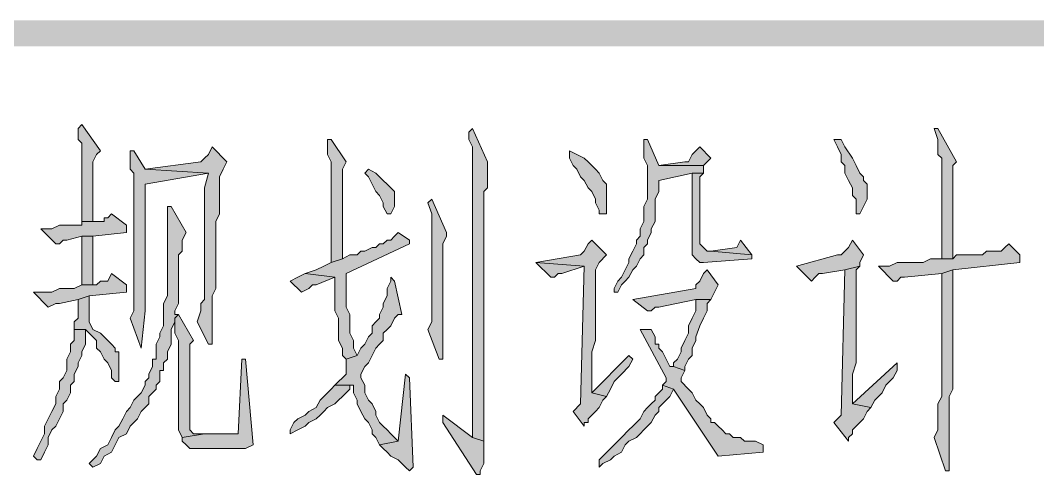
# Model space of a CAD drawing. Header units: millimetres. Extents: x 24 to 410, y 10 to 282.
# Drawn here: x 42.31 to 53.88, y 16.93 to 22.1 of the extents above; entities that cross this region are included whole.
import ezdxf

# ---------------------------------------------------------------- set-up
doc = ezdxf.new("R2010")
doc.units = ezdxf.units.MM

msp = doc.modelspace()

# ---------------------------------------------------------------- hatches: boundary and pattern name
h = msp.add_hatch(color=256)
h.dxf.hatch_style = 2
h.paths.add_polyline_path([(30.098965, 22.098), (30.098965, 21.801667), (410.082965, 22.098)])
h = msp.add_hatch(color=256)
h.dxf.hatch_style = 2
h.paths.add_polyline_path([(30.098965, 21.801667), (410.082965, 22.098), (410.082965, 21.801667)])
h = msp.add_hatch(color=256)
h.dxf.hatch_style = 2
h.paths.add_polyline_path([(43.010667, 20.912667), (42.968333, 20.870333), (42.968333, 20.743333), (43.010667, 20.701), (43.010667, 19.812), (43.137667, 19.812), (43.137667, 20.489333), (43.18, 20.574), (43.222333, 20.616333)])
h = msp.add_hatch(color=256)
h.dxf.hatch_style = 2
h.paths.add_polyline_path([(47.455667, 20.870333), (47.413333, 20.828), (47.413333, 20.743333), (47.455667, 20.658667), (47.455667, 17.356667), (47.582667, 17.314333), (47.582667, 18.838333), (47.582667, 18.965333), (47.582667, 20.150667), (47.625, 20.193), (47.625, 20.489333)])
h = msp.add_hatch(color=256)
h.dxf.hatch_style = 2
h.paths.add_polyline_path([(52.747333, 20.870333), (52.705, 20.870333), (52.747333, 20.743333), (52.747333, 20.574), (52.789667, 20.531667), (52.789667, 19.388667), (52.916667, 19.388667), (52.916667, 19.558), (52.916667, 19.685), (52.916667, 20.447), (52.959, 20.489333)])
h = msp.add_hatch(color=256)
h.dxf.hatch_style = 2
h.paths.add_polyline_path([(45.847, 20.743333), (45.804667, 20.743333), (45.804667, 20.658667), (45.804667, 20.574), (45.847, 20.489333), (45.847, 19.346333), (45.974, 19.388667), (45.974, 19.685), (45.974, 19.812), (45.974, 20.404667), (46.016333, 20.489333)])
h = msp.add_hatch(color=256)
h.dxf.hatch_style = 2
h.paths.add_polyline_path([(49.445333, 20.743333), (49.403, 20.743333), (49.403, 20.616333), (49.403, 20.531667), (49.445333, 20.447), (49.445333, 20.066), (49.403, 19.981333), (49.403, 19.812), (49.360667, 19.727333), (49.360667, 19.642667), (49.318333, 19.600333), (49.318333, 19.558), (49.276, 19.473333), (49.233667, 19.388667), (49.233667, 19.346333), (49.191333, 19.261667), (49.149, 19.177), (49.106667, 19.134667), (49.064333, 19.05), (49.064333, 19.007667), (49.106667, 19.007667), (49.149, 19.092333), (49.191333, 19.134667), (49.233667, 19.177), (49.276, 19.261667), (49.318333, 19.304), (49.360667, 19.388667), (49.403, 19.431), (49.403, 19.515667), (49.445333, 19.558), (49.445333, 19.600333), (49.487667, 19.685), (49.487667, 19.727333), (49.53, 19.812), (49.53, 20.066), (49.572333, 20.150667), (49.572333, 20.277667), (49.953333, 20.362333), (50.080333, 20.362333), (50.080333, 20.447), (49.572333, 20.447)])
h = msp.add_hatch(color=256)
h.dxf.hatch_style = 2
h.paths.add_polyline_path([(51.646667, 20.743333), (51.562, 20.743333), (51.604333, 20.658667), (51.646667, 20.574), (51.646667, 20.489333), (51.689, 20.447), (51.689, 20.362333), (51.731333, 20.277667), (51.773667, 20.193), (51.773667, 20.108333), (51.816, 20.066), (51.816, 19.896667), (51.858333, 19.896667), (51.900667, 19.981333), (51.943, 20.066), (51.943, 20.235333), (51.900667, 20.277667), (51.900667, 20.32), (51.858333, 20.362333), (51.816, 20.447), (51.773667, 20.531667), (51.689, 20.658667)])
h = msp.add_hatch(color=256)
h.dxf.hatch_style = 2
h.paths.add_polyline_path([(43.603333, 20.616333), (43.561, 20.616333), (43.561, 20.489333), (43.561, 20.404667), (43.603333, 20.362333), (43.603333, 18.796), (43.561, 18.711333), (43.688, 18.372667), (43.730333, 18.796), (43.730333, 20.235333), (44.45, 20.362333), (43.730333, 20.404667)])
h = msp.add_hatch(color=256)
h.dxf.hatch_style = 2
h.paths.add_polyline_path([(44.492333, 20.658667), (44.45, 20.574), (44.407667, 20.531667), (44.365333, 20.489333), (43.730333, 20.404667), (44.45, 20.362333), (44.407667, 20.193), (44.407667, 18.923), (44.365333, 18.880667), (44.365333, 18.796), (44.323, 18.669), (44.45, 18.415), (44.492333, 18.415), (44.492333, 18.457333), (44.492333, 18.965333), (44.534667, 19.05), (44.534667, 19.812), (44.577, 19.896667), (44.577, 20.32), (44.619333, 20.404667), (44.661667, 20.489333)])
h = msp.add_hatch(color=256)
h.dxf.hatch_style = 2
h.paths.add_polyline_path([(48.556333, 20.616333), (48.556333, 20.531667), (48.598667, 20.447), (48.641, 20.404667), (48.683333, 20.32), (48.725667, 20.277667), (48.768, 20.193), (48.810333, 20.150667), (48.852667, 20.066), (48.852667, 20.023667), (48.895, 19.939), (48.895, 19.896667), (48.979667, 19.896667), (48.979667, 20.235333), (48.937333, 20.277667), (48.895, 20.362333), (48.852667, 20.404667), (48.810333, 20.447), (48.768, 20.489333), (48.725667, 20.531667), (48.641, 20.574)])
h = msp.add_hatch(color=256)
h.dxf.hatch_style = 2
h.paths.add_polyline_path([(50.038, 20.658667), (49.995667, 20.616333), (49.953333, 20.574), (49.911, 20.489333), (49.868667, 20.489333), (49.572333, 20.447), (50.080333, 20.447), (50.165, 20.531667)])
h = msp.add_hatch(color=256)
h.dxf.hatch_style = 2
h.paths.add_polyline_path([(46.270333, 20.404667), (46.228, 20.362333), (46.270333, 20.32), (46.312667, 20.235333), (46.355, 20.150667), (46.397333, 20.108333), (46.439667, 20.023667), (46.439667, 19.981333), (46.482, 19.896667), (46.524333, 19.896667), (46.566667, 19.981333), (46.566667, 20.150667), (46.524333, 20.193), (46.482, 20.235333), (46.439667, 20.277667), (46.355, 20.362333)])
h = msp.add_hatch(color=256)
h.dxf.hatch_style = 2
h.paths.add_polyline_path([(50.080333, 20.362333), (49.953333, 20.362333), (49.953333, 19.600333), (49.953333, 19.431), (49.995667, 19.388667), (50.038, 19.346333), (50.080333, 19.346333), (50.630667, 19.388667), (50.630667, 19.431), (50.165, 19.473333), (50.122667, 19.473333), (50.080333, 19.515667), (50.038, 19.558), (50.038, 20.32)])
h = msp.add_hatch(color=256)
h.dxf.hatch_style = 2
h.paths.add_polyline_path([(46.99, 20.066), (46.947667, 20.023667), (46.99, 19.896667), (46.99, 18.669), (46.947667, 18.584333), (47.074667, 18.245667), (47.117, 18.245667), (47.117, 18.288), (47.117, 18.372667), (47.117, 18.457333), (47.117, 19.558), (47.159333, 19.642667), (47.159333, 19.685)])
h = msp.add_hatch(color=256)
h.dxf.hatch_style = 2
h.paths.add_polyline_path([(44.026667, 19.981333), (43.984333, 19.981333), (43.984333, 19.939), (43.984333, 18.965333), (43.942, 18.880667), (43.942, 18.626667), (43.899667, 18.542), (43.899667, 18.499667), (43.857333, 18.415), (43.857333, 18.245667), (43.815, 18.245667), (43.815, 18.203333), (43.815, 18.161), (43.772667, 18.076333), (43.772667, 18.034), (43.730333, 17.991667), (43.730333, 17.949333), (43.688, 17.864667), (43.645667, 17.822333), (43.603333, 17.78), (43.561, 17.695333), (43.518667, 17.653), (43.476333, 17.568333), (43.434, 17.483667), (43.391667, 17.441333), (43.349333, 17.356667), (43.307, 17.272), (43.222333, 17.229667), (43.18, 17.145), (43.095333, 17.060333), (43.137667, 17.018), (43.222333, 17.060333), (43.264667, 17.145), (43.349333, 17.187333), (43.391667, 17.272), (43.434, 17.356667), (43.518667, 17.399), (43.561, 17.483667), (43.603333, 17.526), (43.645667, 17.568333), (43.688, 17.653), (43.730333, 17.695333), (43.772667, 17.737667), (43.772667, 17.822333), (43.815, 17.864667), (43.857333, 17.907), (43.857333, 17.949333), (43.899667, 17.991667), (43.899667, 18.118667), (43.942, 18.118667), (43.942, 18.203333), (43.984333, 18.245667), (43.984333, 18.330333), (44.026667, 18.415), (44.026667, 18.584333), (44.069, 18.669), (44.069, 18.711333), (44.111333, 18.753667), (44.069, 18.753667), (44.069, 18.796), (44.111333, 18.880667), (44.111333, 19.431), (44.153667, 19.473333), (44.153667, 19.600333), (44.196, 19.685)])
h = msp.add_hatch(color=256)
h.dxf.hatch_style = 2
h.paths.add_polyline_path([(43.349333, 19.896667), (43.307, 19.854333), (43.264667, 19.854333), (43.264667, 19.812), (43.010667, 19.812), (43.010667, 19.769667), (42.756667, 19.769667), (42.672, 19.727333), (42.545, 19.727333), (42.714333, 19.558), (42.756667, 19.558), (42.799, 19.600333), (42.841333, 19.600333), (43.010667, 19.642667), (43.137667, 19.642667), (43.518667, 19.685), (43.518667, 19.769667)])
h = msp.add_hatch(color=256)
h.dxf.hatch_style = 2
h.paths.add_polyline_path([(46.609, 19.685), (46.566667, 19.642667), (46.524333, 19.600333), (46.482, 19.600333), (46.439667, 19.558), (46.397333, 19.558), (46.355, 19.515667), (46.312667, 19.515667), (46.228, 19.473333), (46.185667, 19.473333), (46.143333, 19.431), (46.058667, 19.431), (45.974, 19.388667), (45.847, 19.346333), (45.762333, 19.304), (45.677667, 19.261667), (45.550667, 19.219333), (45.889333, 19.177), (45.889333, 19.05), (45.889333, 18.965333), (45.889333, 18.796), (45.931667, 18.711333), (45.931667, 18.457333), (45.974, 18.372667), (45.974, 18.288), (46.016333, 18.245667), (46.143333, 18.288), (46.101, 18.372667), (46.101, 18.457333), (46.058667, 18.542), (46.058667, 18.753667), (46.016333, 18.838333), (46.016333, 19.219333), (46.736, 19.558), (46.736, 19.600333)])
h = msp.add_hatch(color=256)
h.dxf.hatch_style = 2
h.paths.add_polyline_path([(43.137667, 19.642667), (43.010667, 19.642667), (43.010667, 19.600333), (43.010667, 19.092333), (43.137667, 19.092333)])
h = msp.add_hatch(color=256)
h.dxf.hatch_style = 2
h.paths.add_polyline_path([(48.810333, 19.600333), (48.768, 19.558), (48.725667, 19.473333), (48.683333, 19.431), (48.175333, 19.346333), (48.725667, 19.304), (48.683333, 17.737667), (48.598667, 17.653), (48.725667, 17.483667), (48.725667, 17.526), (48.768, 17.526), (48.768, 17.568333), (48.810333, 17.610667), (48.852667, 17.653), (48.895, 17.695333), (48.937333, 17.78), (48.979667, 17.822333), (48.810333, 17.864667), (48.810333, 18.330333), (48.852667, 18.457333), (48.852667, 18.542), (48.852667, 18.669), (48.852667, 19.261667), (48.895, 19.346333), (48.979667, 19.431)])
h = msp.add_hatch(color=256)
h.dxf.hatch_style = 2
h.paths.add_polyline_path([(50.503667, 19.600333), (50.461333, 19.515667), (50.165, 19.473333), (50.630667, 19.431)])
h = msp.add_hatch(color=256)
h.dxf.hatch_style = 2
h.paths.add_polyline_path([(51.773667, 19.600333), (51.731333, 19.515667), (51.689, 19.473333), (51.646667, 19.431), (51.604333, 19.431), (51.138667, 19.304), (51.308, 19.134667), (51.350333, 19.177), (51.392667, 19.219333), (51.435, 19.219333), (51.689, 19.261667), (51.858333, 19.304), (51.858333, 19.346333), (51.900667, 19.431)])
h = msp.add_hatch(color=256)
h.dxf.hatch_style = 2
h.paths.add_polyline_path([(53.551667, 19.558), (53.509333, 19.515667), (53.467, 19.473333), (53.297667, 19.473333), (53.255333, 19.431), (52.959, 19.431), (52.916667, 19.388667), (52.662667, 19.388667), (52.578, 19.346333), (52.281667, 19.346333), (52.197, 19.304), (52.07, 19.304), (52.239333, 19.134667), (52.281667, 19.134667), (52.324, 19.177), (52.366333, 19.177), (52.789667, 19.219333), (52.916667, 19.261667), (53.678667, 19.346333), (53.678667, 19.431)])
h = msp.add_hatch(color=256)
h.dxf.hatch_style = 2
h.paths.add_polyline_path([(48.175369, 19.346333), (48.344702, 19.177), (48.387035, 19.177), (48.429369, 19.219333), (48.471702, 19.219333), (48.725702, 19.304)])
h = msp.add_hatch(color=256)
h.dxf.hatch_style = 2
h.paths.add_polyline_path([(43.349333, 19.219333), (43.307, 19.134667), (43.222333, 19.134667), (43.18, 19.092333), (43.010667, 19.092333), (42.926, 19.05), (42.756667, 19.05), (42.672, 19.007667), (42.460333, 19.007667), (42.629667, 18.838333), (42.714333, 18.880667), (42.756667, 18.880667), (42.968333, 18.923), (43.095333, 18.965333), (43.518667, 19.007667), (43.518667, 19.092333)])
h = msp.add_hatch(color=256)
h.dxf.hatch_style = 2
h.paths.add_polyline_path([(45.550667, 19.219333), (45.466, 19.177), (45.381333, 19.134667), (45.508333, 19.007667), (45.593, 19.05), (45.635333, 19.092333), (45.677667, 19.092333), (45.889333, 19.177)])
h = msp.add_hatch(color=256)
h.dxf.hatch_style = 2
h.paths.add_polyline_path([(50.122667, 19.261667), (50.080333, 19.219333), (50.038, 19.134667), (49.995667, 19.092333), (49.995667, 19.05), (49.276, 18.923), (49.445333, 18.796), (49.487667, 18.796), (49.53, 18.838333), (49.572333, 18.838333), (49.995667, 18.923), (50.165, 18.923), (50.207333, 19.007667), (50.249667, 19.092333)])
h = msp.add_hatch(color=256)
h.dxf.hatch_style = 2
h.paths.add_polyline_path([(51.858333, 19.304), (51.689, 19.261667), (51.646667, 17.610667), (51.562, 17.526), (51.731333, 17.314333), (51.731333, 17.356667), (51.773667, 17.399), (51.773667, 17.441333), (51.816, 17.483667), (51.858333, 17.526), (51.900667, 17.568333), (51.943, 17.653), (51.985333, 17.695333), (51.773667, 17.737667), (51.773667, 18.076333), (51.816, 18.203333), (51.816, 18.838333), (51.816, 18.923), (51.816, 19.261667)])
h = msp.add_hatch(color=256)
h.dxf.hatch_style = 2
h.paths.add_polyline_path([(52.916667, 19.261667), (52.789667, 19.219333), (52.789667, 17.822333), (52.747333, 17.737667), (52.747333, 17.441333), (52.705, 17.356667), (52.832, 16.975667), (52.874333, 16.975667), (52.874333, 17.822333), (52.916667, 17.907)])
h = msp.add_hatch(color=256)
h.dxf.hatch_style = 2
h.paths.add_polyline_path([(46.524333, 19.177), (46.524333, 19.134667), (46.482, 19.05), (46.482, 18.965333), (46.439667, 18.880667), (46.439667, 18.838333), (46.397333, 18.753667), (46.397333, 18.711333), (46.355, 18.669), (46.312667, 18.626667), (46.312667, 18.542), (46.270333, 18.499667), (46.228, 18.415), (46.185667, 18.372667), (46.143333, 18.288), (46.016333, 18.245667), (46.016333, 18.076333), (45.974, 18.034), (45.931667, 17.991667), (45.889333, 17.949333), (46.101, 17.949333), (46.101, 17.864667), (46.143333, 17.78), (46.143333, 17.737667), (46.185667, 17.653), (46.228, 17.568333), (46.270333, 17.526), (46.312667, 17.441333), (46.312667, 17.399), (46.355, 17.356667), (46.397333, 17.272), (46.609, 17.314333), (46.566667, 17.356667), (46.524333, 17.399), (46.482, 17.441333), (46.439667, 17.483667), (46.397333, 17.526), (46.355, 17.610667), (46.355, 17.653), (46.312667, 17.737667), (46.270333, 17.78), (46.228, 17.864667), (46.228, 17.949333), (46.185667, 18.034), (46.185667, 18.076333), (46.228, 18.161), (46.270333, 18.203333), (46.312667, 18.288), (46.355, 18.372667), (46.397333, 18.415), (46.439667, 18.457333), (46.439667, 18.542), (46.482, 18.584333), (46.524333, 18.626667), (46.566667, 18.711333), (46.609, 18.753667), (46.651333, 18.753667), (46.566667, 19.134667)])
h = msp.add_hatch(color=256)
h.dxf.hatch_style = 2
h.paths.add_polyline_path([(43.095333, 18.965333), (42.968333, 18.923), (42.968333, 18.711333), (42.926, 18.669), (42.926, 18.584333), (43.053, 18.584333), (43.137667, 18.499667), (43.18, 18.457333), (43.18, 18.372667), (43.222333, 18.330333), (43.264667, 18.245667), (43.307, 18.203333), (43.349333, 18.118667), (43.349333, 18.034), (43.391667, 17.991667), (43.434, 17.991667), (43.434, 18.076333), (43.434, 18.330333), (43.391667, 18.330333), (43.391667, 18.372667), (43.349333, 18.415), (43.307, 18.457333), (43.222333, 18.542), (43.137667, 18.584333), (43.095333, 18.669)])
h = msp.add_hatch(color=256)
h.dxf.hatch_style = 2
h.paths.add_polyline_path([(50.165, 18.923), (49.995667, 18.923), (49.995667, 18.880667), (49.995667, 18.796), (49.953333, 18.711333), (49.911, 18.626667), (49.911, 18.542), (49.868667, 18.457333), (49.826333, 18.372667), (49.826333, 18.330333), (49.784, 18.245667), (49.741667, 18.203333), (49.741667, 18.161), (49.868667, 18.118667), (49.868667, 18.161), (49.911, 18.245667), (49.953333, 18.288), (49.953333, 18.372667), (49.995667, 18.457333), (49.995667, 18.499667), (50.038, 18.626667), (50.080333, 18.711333), (50.122667, 18.796), (50.122667, 18.880667)])
h = msp.add_hatch(color=256)
h.dxf.hatch_style = 2
h.paths.add_polyline_path([(44.111333, 18.753667), (44.069, 18.711333), (44.069, 18.542), (44.111333, 18.457333), (44.111333, 17.441333), (44.153667, 17.356667), (44.407667, 17.399), (44.280667, 17.399), (44.238333, 17.441333), (44.238333, 18.288), (44.238333, 18.330333), (44.238333, 18.415), (44.280667, 18.457333)])
h = msp.add_hatch(color=256)
h.dxf.hatch_style = 2
h.paths.add_polyline_path([(42.926035, 18.584333), (42.926035, 18.457333), (42.883702, 18.415), (42.883702, 18.330333), (42.841369, 18.245667), (42.841369, 18.118667), (42.799035, 18.034), (42.756702, 17.991667), (42.756702, 17.907), (42.714369, 17.822333), (42.714369, 17.737667), (42.672035, 17.653), (42.629702, 17.568333), (42.587369, 17.483667), (42.587369, 17.399), (42.545035, 17.314333), (42.502702, 17.229667), (42.460369, 17.145), (42.502702, 17.102667), (42.545035, 17.102667), (42.587369, 17.187333), (42.629702, 17.272), (42.629702, 17.356667), (42.672035, 17.441333), (42.714369, 17.483667), (42.756702, 17.568333), (42.799035, 17.653), (42.799035, 17.737667), (42.841369, 17.78), (42.883702, 17.864667), (42.883702, 17.949333), (42.926035, 17.991667), (42.926035, 18.076333), (42.968369, 18.161), (42.968369, 18.203333), (43.010702, 18.288), (43.010702, 18.330333), (43.053035, 18.415), (43.053035, 18.584333)])
h = msp.add_hatch(color=256)
h.dxf.hatch_style = 2
h.paths.add_polyline_path([(49.487667, 18.584333), (49.360667, 18.584333), (49.657, 18.034), (49.657, 17.991667), (49.614667, 17.949333), (49.741667, 17.907), (50.249667, 17.145), (50.757667, 17.187333), (50.757667, 17.272), (50.673, 17.314333), (50.546, 17.314333), (50.503667, 17.356667), (50.419, 17.356667), (50.376667, 17.399), (50.334333, 17.399), (50.292, 17.441333), (50.249667, 17.483667), (50.207333, 17.526), (50.165, 17.526), (50.165, 17.568333), (50.122667, 17.610667), (50.080333, 17.695333), (50.038, 17.737667), (49.995667, 17.78), (49.953333, 17.864667), (49.911, 17.907), (49.826333, 17.991667), (49.826333, 18.034), (49.868667, 18.118667), (49.741667, 18.161), (49.699333, 18.161), (49.657, 18.245667), (49.614667, 18.330333), (49.572333, 18.372667), (49.572333, 18.415), (49.53, 18.415), (49.53, 18.499667)])
h = msp.add_hatch(color=256)
h.dxf.hatch_style = 2
h.paths.add_polyline_path([(49.233702, 18.288), (48.810369, 17.864667), (48.979702, 17.822333), (49.022035, 17.907), (49.064369, 17.991667), (49.149035, 18.076333), (49.233702, 18.161), (49.276035, 18.245667)])
h = msp.add_hatch(color=256)
h.dxf.hatch_style = 2
h.paths.add_polyline_path([(44.873333, 18.245667), (44.831, 18.245667), (44.788667, 17.399), (44.407667, 17.399), (44.153667, 17.356667), (44.153667, 17.314333), (44.196, 17.272), (44.238333, 17.229667), (44.873333, 17.229667), (44.958, 17.272)])
h = msp.add_hatch(color=256)
h.dxf.hatch_style = 2
h.paths.add_polyline_path([(52.281667, 18.203333), (51.773667, 17.737667), (51.985333, 17.695333), (52.027667, 17.78), (52.112333, 17.864667), (52.154667, 17.949333), (52.239333, 18.034), (52.281667, 18.118667)])
h = msp.add_hatch(color=256)
h.dxf.hatch_style = 2
h.paths.add_polyline_path([(46.693667, 18.076333), (46.609, 17.314333), (46.397333, 17.272), (46.439667, 17.229667), (46.482, 17.187333), (46.524333, 17.145), (46.609, 17.102667), (46.651333, 17.060333), (46.693667, 17.018), (46.736, 16.975667), (46.778333, 17.018), (46.736, 18.034)])
h = msp.add_hatch(color=256)
h.dxf.hatch_style = 2
h.paths.add_polyline_path([(45.889333, 17.949333), (45.847, 17.907), (45.804667, 17.864667), (45.762333, 17.822333), (45.72, 17.78), (45.677667, 17.695333), (45.593, 17.653), (45.550667, 17.610667), (45.466, 17.568333), (45.423667, 17.526), (45.381333, 17.441333), (45.381333, 17.399), (45.466, 17.441333), (45.550667, 17.483667), (45.593, 17.526), (45.677667, 17.568333), (45.72, 17.610667), (45.762333, 17.653), (45.804667, 17.695333), (45.889333, 17.737667), (45.931667, 17.78), (45.974, 17.822333), (46.016333, 17.864667), (46.058667, 17.907), (46.058667, 17.949333)])
h = msp.add_hatch(color=256)
h.dxf.hatch_style = 2
h.paths.add_polyline_path([(49.614667, 17.949333), (49.614667, 17.907), (49.572333, 17.864667), (49.53, 17.822333), (49.53, 17.78), (49.487667, 17.737667), (49.445333, 17.695333), (49.403, 17.653), (49.360667, 17.568333), (49.318333, 17.526), (49.276, 17.483667), (49.233667, 17.441333), (49.149, 17.356667), (49.106667, 17.314333), (49.064333, 17.272), (49.022, 17.229667), (48.937333, 17.145), (48.895, 17.102667), (48.895, 17.018), (48.937333, 17.060333), (49.022, 17.102667), (49.064333, 17.145), (49.149, 17.187333), (49.191333, 17.272), (49.233667, 17.314333), (49.318333, 17.356667), (49.360667, 17.399), (49.403, 17.441333), (49.445333, 17.483667), (49.487667, 17.526), (49.53, 17.610667), (49.572333, 17.653), (49.572333, 17.695333), (49.614667, 17.737667), (49.657, 17.78), (49.699333, 17.822333), (49.741667, 17.907)])
h = msp.add_hatch(color=256)
h.dxf.hatch_style = 2
h.paths.add_polyline_path([(47.117035, 17.610667), (47.117035, 17.526), (47.498035, 16.933333), (47.540369, 16.933333), (47.540369, 16.975667), (47.582702, 17.060333), (47.582702, 17.314333), (47.455702, 17.356667)])

# ---------------------------------------------------------------- linework, layer by layer
at = {"lineweight": 0}
for points in [[(43.010667, 20.912667), (42.968333, 20.870333), (42.968333, 20.743333), (43.010667, 20.701), (43.010667, 19.812), (43.137667, 19.812), (43.137667, 20.489333), (43.18, 20.574), (43.222333, 20.616333)], [(47.455667, 20.870333), (47.413333, 20.828), (47.413333, 20.743333), (47.455667, 20.658667), (47.455667, 17.356667), (47.582667, 17.314333), (47.582667, 18.838333), (47.582667, 18.965333), (47.582667, 20.150667), (47.625, 20.193), (47.625, 20.489333)], [(52.747333, 20.870333), (52.705, 20.870333), (52.747333, 20.743333), (52.747333, 20.574), (52.789667, 20.531667), (52.789667, 19.388667), (52.916667, 19.388667), (52.916667, 19.558), (52.916667, 19.685), (52.916667, 20.447), (52.959, 20.489333)], [(45.847, 20.743333), (45.804667, 20.743333), (45.804667, 20.658667), (45.804667, 20.574), (45.847, 20.489333), (45.847, 19.346333), (45.974, 19.388667), (45.974, 19.685), (45.974, 19.812), (45.974, 20.404667), (46.016333, 20.489333)], [(49.445333, 20.743333), (49.403, 20.743333), (49.403, 20.616333), (49.403, 20.531667), (49.445333, 20.447), (49.445333, 20.066), (49.403, 19.981333), (49.403, 19.812), (49.360667, 19.727333), (49.360667, 19.642667), (49.318333, 19.600333), (49.318333, 19.558), (49.276, 19.473333), (49.233667, 19.388667), (49.233667, 19.346333), (49.191333, 19.261667), (49.149, 19.177), (49.106667, 19.134667), (49.064333, 19.05), (49.064333, 19.007667), (49.106667, 19.007667), (49.149, 19.092333), (49.191333, 19.134667), (49.233667, 19.177), (49.276, 19.261667), (49.318333, 19.304), (49.360667, 19.388667), (49.403, 19.431), (49.403, 19.515667), (49.445333, 19.558), (49.445333, 19.600333), (49.487667, 19.685), (49.487667, 19.727333), (49.53, 19.812), (49.53, 20.066), (49.572333, 20.150667), (49.572333, 20.277667), (49.953333, 20.362333), (50.080333, 20.362333), (50.080333, 20.447), (49.572333, 20.447)], [(51.646667, 20.743333), (51.562, 20.743333), (51.604333, 20.658667), (51.646667, 20.574), (51.646667, 20.489333), (51.689, 20.447), (51.689, 20.362333), (51.731333, 20.277667), (51.773667, 20.193), (51.773667, 20.108333), (51.816, 20.066), (51.816, 19.896667), (51.858333, 19.896667), (51.900667, 19.981333), (51.943, 20.066), (51.943, 20.235333), (51.900667, 20.277667), (51.900667, 20.32), (51.858333, 20.362333), (51.816, 20.447), (51.773667, 20.531667), (51.689, 20.658667)], [(43.603333, 20.616333), (43.561, 20.616333), (43.561, 20.489333), (43.561, 20.404667), (43.603333, 20.362333), (43.603333, 18.796), (43.561, 18.711333), (43.688, 18.372667), (43.730333, 18.796), (43.730333, 20.235333), (44.45, 20.362333), (43.730333, 20.404667)], [(44.492333, 20.658667), (44.45, 20.574), (44.407667, 20.531667), (44.365333, 20.489333), (43.730333, 20.404667), (44.45, 20.362333), (44.407667, 20.193), (44.407667, 18.923), (44.365333, 18.880667), (44.365333, 18.796), (44.323, 18.669), (44.45, 18.415), (44.492333, 18.415), (44.492333, 18.457333), (44.492333, 18.965333), (44.534667, 19.05), (44.534667, 19.812), (44.577, 19.896667), (44.577, 20.32), (44.619333, 20.404667), (44.661667, 20.489333)], [(48.556333, 20.616333), (48.556333, 20.531667), (48.598667, 20.447), (48.641, 20.404667), (48.683333, 20.32), (48.725667, 20.277667), (48.768, 20.193), (48.810333, 20.150667), (48.852667, 20.066), (48.852667, 20.023667), (48.895, 19.939), (48.895, 19.896667), (48.979667, 19.896667), (48.979667, 20.235333), (48.937333, 20.277667), (48.895, 20.362333), (48.852667, 20.404667), (48.810333, 20.447), (48.768, 20.489333), (48.725667, 20.531667), (48.641, 20.574)], [(50.038, 20.658667), (49.995667, 20.616333), (49.953333, 20.574), (49.911, 20.489333), (49.868667, 20.489333), (49.572333, 20.447), (50.080333, 20.447), (50.165, 20.531667)], [(46.270333, 20.404667), (46.228, 20.362333), (46.270333, 20.32), (46.312667, 20.235333), (46.355, 20.150667), (46.397333, 20.108333), (46.439667, 20.023667), (46.439667, 19.981333), (46.482, 19.896667), (46.524333, 19.896667), (46.566667, 19.981333), (46.566667, 20.150667), (46.524333, 20.193), (46.482, 20.235333), (46.439667, 20.277667), (46.355, 20.362333)], [(50.080333, 20.362333), (49.953333, 20.362333), (49.953333, 19.600333), (49.953333, 19.431), (49.995667, 19.388667), (50.038, 19.346333), (50.080333, 19.346333), (50.630667, 19.388667), (50.630667, 19.431), (50.165, 19.473333), (50.122667, 19.473333), (50.080333, 19.515667), (50.038, 19.558), (50.038, 20.32)], [(46.99, 20.066), (46.947667, 20.023667), (46.99, 19.896667), (46.99, 18.669), (46.947667, 18.584333), (47.074667, 18.245667), (47.117, 18.245667), (47.117, 18.288), (47.117, 18.372667), (47.117, 18.457333), (47.117, 19.558), (47.159333, 19.642667), (47.159333, 19.685)], [(44.026667, 19.981333), (43.984333, 19.981333), (43.984333, 19.939), (43.984333, 18.965333), (43.942, 18.880667), (43.942, 18.626667), (43.899667, 18.542), (43.899667, 18.499667), (43.857333, 18.415), (43.857333, 18.245667), (43.815, 18.245667), (43.815, 18.203333), (43.815, 18.161), (43.772667, 18.076333), (43.772667, 18.034), (43.730333, 17.991667), (43.730333, 17.949333), (43.688, 17.864667), (43.645667, 17.822333), (43.603333, 17.78), (43.561, 17.695333), (43.518667, 17.653), (43.476333, 17.568333), (43.434, 17.483667), (43.391667, 17.441333), (43.349333, 17.356667), (43.307, 17.272), (43.222333, 17.229667), (43.18, 17.145), (43.095333, 17.060333), (43.137667, 17.018), (43.222333, 17.060333), (43.264667, 17.145), (43.349333, 17.187333), (43.391667, 17.272), (43.434, 17.356667), (43.518667, 17.399), (43.561, 17.483667), (43.603333, 17.526), (43.645667, 17.568333), (43.688, 17.653), (43.730333, 17.695333), (43.772667, 17.737667), (43.772667, 17.822333), (43.815, 17.864667), (43.857333, 17.907), (43.857333, 17.949333), (43.899667, 17.991667), (43.899667, 18.118667), (43.942, 18.118667), (43.942, 18.203333), (43.984333, 18.245667), (43.984333, 18.330333), (44.026667, 18.415), (44.026667, 18.584333), (44.069, 18.669), (44.069, 18.711333), (44.111333, 18.753667), (44.069, 18.753667), (44.069, 18.796), (44.111333, 18.880667), (44.111333, 19.431), (44.153667, 19.473333), (44.153667, 19.600333), (44.196, 19.685)], [(43.349333, 19.896667), (43.307, 19.854333), (43.264667, 19.854333), (43.264667, 19.812), (43.010667, 19.812), (43.010667, 19.769667), (42.756667, 19.769667), (42.672, 19.727333), (42.545, 19.727333), (42.714333, 19.558), (42.756667, 19.558), (42.799, 19.600333), (42.841333, 19.600333), (43.010667, 19.642667), (43.137667, 19.642667), (43.518667, 19.685), (43.518667, 19.769667)], [(46.609, 19.685), (46.566667, 19.642667), (46.524333, 19.600333), (46.482, 19.600333), (46.439667, 19.558), (46.397333, 19.558), (46.355, 19.515667), (46.312667, 19.515667), (46.228, 19.473333), (46.185667, 19.473333), (46.143333, 19.431), (46.058667, 19.431), (45.974, 19.388667), (45.847, 19.346333), (45.762333, 19.304), (45.677667, 19.261667), (45.550667, 19.219333), (45.889333, 19.177), (45.889333, 19.05), (45.889333, 18.965333), (45.889333, 18.796), (45.931667, 18.711333), (45.931667, 18.457333), (45.974, 18.372667), (45.974, 18.288), (46.016333, 18.245667), (46.143333, 18.288), (46.101, 18.372667), (46.101, 18.457333), (46.058667, 18.542), (46.058667, 18.753667), (46.016333, 18.838333), (46.016333, 19.219333), (46.736, 19.558), (46.736, 19.600333)], [(43.137667, 19.642667), (43.010667, 19.642667), (43.010667, 19.600333), (43.010667, 19.092333), (43.137667, 19.092333)], [(48.810333, 19.600333), (48.768, 19.558), (48.725667, 19.473333), (48.683333, 19.431), (48.175333, 19.346333), (48.725667, 19.304), (48.683333, 17.737667), (48.598667, 17.653), (48.725667, 17.483667), (48.725667, 17.526), (48.768, 17.526), (48.768, 17.568333), (48.810333, 17.610667), (48.852667, 17.653), (48.895, 17.695333), (48.937333, 17.78), (48.979667, 17.822333), (48.810333, 17.864667), (48.810333, 18.330333), (48.852667, 18.457333), (48.852667, 18.542), (48.852667, 18.669), (48.852667, 19.261667), (48.895, 19.346333), (48.979667, 19.431)], [(50.503667, 19.600333), (50.461333, 19.515667), (50.165, 19.473333), (50.630667, 19.431)], [(51.773667, 19.600333), (51.731333, 19.515667), (51.689, 19.473333), (51.646667, 19.431), (51.604333, 19.431), (51.138667, 19.304), (51.308, 19.134667), (51.350333, 19.177), (51.392667, 19.219333), (51.435, 19.219333), (51.689, 19.261667), (51.858333, 19.304), (51.858333, 19.346333), (51.900667, 19.431)], [(53.551667, 19.558), (53.509333, 19.515667), (53.467, 19.473333), (53.297667, 19.473333), (53.255333, 19.431), (52.959, 19.431), (52.916667, 19.388667), (52.662667, 19.388667), (52.578, 19.346333), (52.281667, 19.346333), (52.197, 19.304), (52.07, 19.304), (52.239333, 19.134667), (52.281667, 19.134667), (52.324, 19.177), (52.366333, 19.177), (52.789667, 19.219333), (52.916667, 19.261667), (53.678667, 19.346333), (53.678667, 19.431)], [(48.175369, 19.346333), (48.344702, 19.177), (48.387035, 19.177), (48.429369, 19.219333), (48.471702, 19.219333), (48.725702, 19.304)], [(43.349333, 19.219333), (43.307, 19.134667), (43.222333, 19.134667), (43.18, 19.092333), (43.010667, 19.092333), (42.926, 19.05), (42.756667, 19.05), (42.672, 19.007667), (42.460333, 19.007667), (42.629667, 18.838333), (42.714333, 18.880667), (42.756667, 18.880667), (42.968333, 18.923), (43.095333, 18.965333), (43.518667, 19.007667), (43.518667, 19.092333)], [(45.550667, 19.219333), (45.466, 19.177), (45.381333, 19.134667), (45.508333, 19.007667), (45.593, 19.05), (45.635333, 19.092333), (45.677667, 19.092333), (45.889333, 19.177)], [(50.122667, 19.261667), (50.080333, 19.219333), (50.038, 19.134667), (49.995667, 19.092333), (49.995667, 19.05), (49.276, 18.923), (49.445333, 18.796), (49.487667, 18.796), (49.53, 18.838333), (49.572333, 18.838333), (49.995667, 18.923), (50.165, 18.923), (50.207333, 19.007667), (50.249667, 19.092333)], [(51.858333, 19.304), (51.689, 19.261667), (51.646667, 17.610667), (51.562, 17.526), (51.731333, 17.314333), (51.731333, 17.356667), (51.773667, 17.399), (51.773667, 17.441333), (51.816, 17.483667), (51.858333, 17.526), (51.900667, 17.568333), (51.943, 17.653), (51.985333, 17.695333), (51.773667, 17.737667), (51.773667, 18.076333), (51.816, 18.203333), (51.816, 18.838333), (51.816, 18.923), (51.816, 19.261667)], [(52.916667, 19.261667), (52.789667, 19.219333), (52.789667, 17.822333), (52.747333, 17.737667), (52.747333, 17.441333), (52.705, 17.356667), (52.832, 16.975667), (52.874333, 16.975667), (52.874333, 17.822333), (52.916667, 17.907)], [(46.524333, 19.177), (46.524333, 19.134667), (46.482, 19.05), (46.482, 18.965333), (46.439667, 18.880667), (46.439667, 18.838333), (46.397333, 18.753667), (46.397333, 18.711333), (46.355, 18.669), (46.312667, 18.626667), (46.312667, 18.542), (46.270333, 18.499667), (46.228, 18.415), (46.185667, 18.372667), (46.143333, 18.288), (46.016333, 18.245667), (46.016333, 18.076333), (45.974, 18.034), (45.931667, 17.991667), (45.889333, 17.949333), (46.101, 17.949333), (46.101, 17.864667), (46.143333, 17.78), (46.143333, 17.737667), (46.185667, 17.653), (46.228, 17.568333), (46.270333, 17.526), (46.312667, 17.441333), (46.312667, 17.399), (46.355, 17.356667), (46.397333, 17.272), (46.609, 17.314333), (46.566667, 17.356667), (46.524333, 17.399), (46.482, 17.441333), (46.439667, 17.483667), (46.397333, 17.526), (46.355, 17.610667), (46.355, 17.653), (46.312667, 17.737667), (46.270333, 17.78), (46.228, 17.864667), (46.228, 17.949333), (46.185667, 18.034), (46.185667, 18.076333), (46.228, 18.161), (46.270333, 18.203333), (46.312667, 18.288), (46.355, 18.372667), (46.397333, 18.415), (46.439667, 18.457333), (46.439667, 18.542), (46.482, 18.584333), (46.524333, 18.626667), (46.566667, 18.711333), (46.609, 18.753667), (46.651333, 18.753667), (46.566667, 19.134667)], [(43.095333, 18.965333), (42.968333, 18.923), (42.968333, 18.711333), (42.926, 18.669), (42.926, 18.584333), (43.053, 18.584333), (43.137667, 18.499667), (43.18, 18.457333), (43.18, 18.372667), (43.222333, 18.330333), (43.264667, 18.245667), (43.307, 18.203333), (43.349333, 18.118667), (43.349333, 18.034), (43.391667, 17.991667), (43.434, 17.991667), (43.434, 18.076333), (43.434, 18.330333), (43.391667, 18.330333), (43.391667, 18.372667), (43.349333, 18.415), (43.307, 18.457333), (43.222333, 18.542), (43.137667, 18.584333), (43.095333, 18.669)], [(50.165, 18.923), (49.995667, 18.923), (49.995667, 18.880667), (49.995667, 18.796), (49.953333, 18.711333), (49.911, 18.626667), (49.911, 18.542), (49.868667, 18.457333), (49.826333, 18.372667), (49.826333, 18.330333), (49.784, 18.245667), (49.741667, 18.203333), (49.741667, 18.161), (49.868667, 18.118667), (49.868667, 18.161), (49.911, 18.245667), (49.953333, 18.288), (49.953333, 18.372667), (49.995667, 18.457333), (49.995667, 18.499667), (50.038, 18.626667), (50.080333, 18.711333), (50.122667, 18.796), (50.122667, 18.880667)], [(44.111333, 18.753667), (44.069, 18.711333), (44.069, 18.542), (44.111333, 18.457333), (44.111333, 17.441333), (44.153667, 17.356667), (44.407667, 17.399), (44.280667, 17.399), (44.238333, 17.441333), (44.238333, 18.288), (44.238333, 18.330333), (44.238333, 18.415), (44.280667, 18.457333)], [(42.926035, 18.584333), (42.926035, 18.457333), (42.883702, 18.415), (42.883702, 18.330333), (42.841369, 18.245667), (42.841369, 18.118667), (42.799035, 18.034), (42.756702, 17.991667), (42.756702, 17.907), (42.714369, 17.822333), (42.714369, 17.737667), (42.672035, 17.653), (42.629702, 17.568333), (42.587369, 17.483667), (42.587369, 17.399), (42.545035, 17.314333), (42.502702, 17.229667), (42.460369, 17.145), (42.502702, 17.102667), (42.545035, 17.102667), (42.587369, 17.187333), (42.629702, 17.272), (42.629702, 17.356667), (42.672035, 17.441333), (42.714369, 17.483667), (42.756702, 17.568333), (42.799035, 17.653), (42.799035, 17.737667), (42.841369, 17.78), (42.883702, 17.864667), (42.883702, 17.949333), (42.926035, 17.991667), (42.926035, 18.076333), (42.968369, 18.161), (42.968369, 18.203333), (43.010702, 18.288), (43.010702, 18.330333), (43.053035, 18.415), (43.053035, 18.584333)], [(49.487667, 18.584333), (49.360667, 18.584333), (49.657, 18.034), (49.657, 17.991667), (49.614667, 17.949333), (49.741667, 17.907), (50.249667, 17.145), (50.757667, 17.187333), (50.757667, 17.272), (50.673, 17.314333), (50.546, 17.314333), (50.503667, 17.356667), (50.419, 17.356667), (50.376667, 17.399), (50.334333, 17.399), (50.292, 17.441333), (50.249667, 17.483667), (50.207333, 17.526), (50.165, 17.526), (50.165, 17.568333), (50.122667, 17.610667), (50.080333, 17.695333), (50.038, 17.737667), (49.995667, 17.78), (49.953333, 17.864667), (49.911, 17.907), (49.826333, 17.991667), (49.826333, 18.034), (49.868667, 18.118667), (49.741667, 18.161), (49.699333, 18.161), (49.657, 18.245667), (49.614667, 18.330333), (49.572333, 18.372667), (49.572333, 18.415), (49.53, 18.415), (49.53, 18.499667)], [(49.233702, 18.288), (48.810369, 17.864667), (48.979702, 17.822333), (49.022035, 17.907), (49.064369, 17.991667), (49.149035, 18.076333), (49.233702, 18.161), (49.276035, 18.245667)], [(44.873333, 18.245667), (44.831, 18.245667), (44.788667, 17.399), (44.407667, 17.399), (44.153667, 17.356667), (44.153667, 17.314333), (44.196, 17.272), (44.238333, 17.229667), (44.873333, 17.229667), (44.958, 17.272)], [(52.281667, 18.203333), (51.773667, 17.737667), (51.985333, 17.695333), (52.027667, 17.78), (52.112333, 17.864667), (52.154667, 17.949333), (52.239333, 18.034), (52.281667, 18.118667)], [(46.693667, 18.076333), (46.609, 17.314333), (46.397333, 17.272), (46.439667, 17.229667), (46.482, 17.187333), (46.524333, 17.145), (46.609, 17.102667), (46.651333, 17.060333), (46.693667, 17.018), (46.736, 16.975667), (46.778333, 17.018), (46.736, 18.034)], [(45.889333, 17.949333), (45.847, 17.907), (45.804667, 17.864667), (45.762333, 17.822333), (45.72, 17.78), (45.677667, 17.695333), (45.593, 17.653), (45.550667, 17.610667), (45.466, 17.568333), (45.423667, 17.526), (45.381333, 17.441333), (45.381333, 17.399), (45.466, 17.441333), (45.550667, 17.483667), (45.593, 17.526), (45.677667, 17.568333), (45.72, 17.610667), (45.762333, 17.653), (45.804667, 17.695333), (45.889333, 17.737667), (45.931667, 17.78), (45.974, 17.822333), (46.016333, 17.864667), (46.058667, 17.907), (46.058667, 17.949333)], [(49.614667, 17.949333), (49.614667, 17.907), (49.572333, 17.864667), (49.53, 17.822333), (49.53, 17.78), (49.487667, 17.737667), (49.445333, 17.695333), (49.403, 17.653), (49.360667, 17.568333), (49.318333, 17.526), (49.276, 17.483667), (49.233667, 17.441333), (49.149, 17.356667), (49.106667, 17.314333), (49.064333, 17.272), (49.022, 17.229667), (48.937333, 17.145), (48.895, 17.102667), (48.895, 17.018), (48.937333, 17.060333), (49.022, 17.102667), (49.064333, 17.145), (49.149, 17.187333), (49.191333, 17.272), (49.233667, 17.314333), (49.318333, 17.356667), (49.360667, 17.399), (49.403, 17.441333), (49.445333, 17.483667), (49.487667, 17.526), (49.53, 17.610667), (49.572333, 17.653), (49.572333, 17.695333), (49.614667, 17.737667), (49.657, 17.78), (49.699333, 17.822333), (49.741667, 17.907)], [(47.117035, 17.610667), (47.117035, 17.526), (47.498035, 16.933333), (47.540369, 16.933333), (47.540369, 16.975667), (47.582702, 17.060333), (47.582702, 17.314333), (47.455702, 17.356667)]]:
    msp.add_lwpolyline(points, close=True, dxfattribs=at)

doc.saveas('drawing.dxf')
